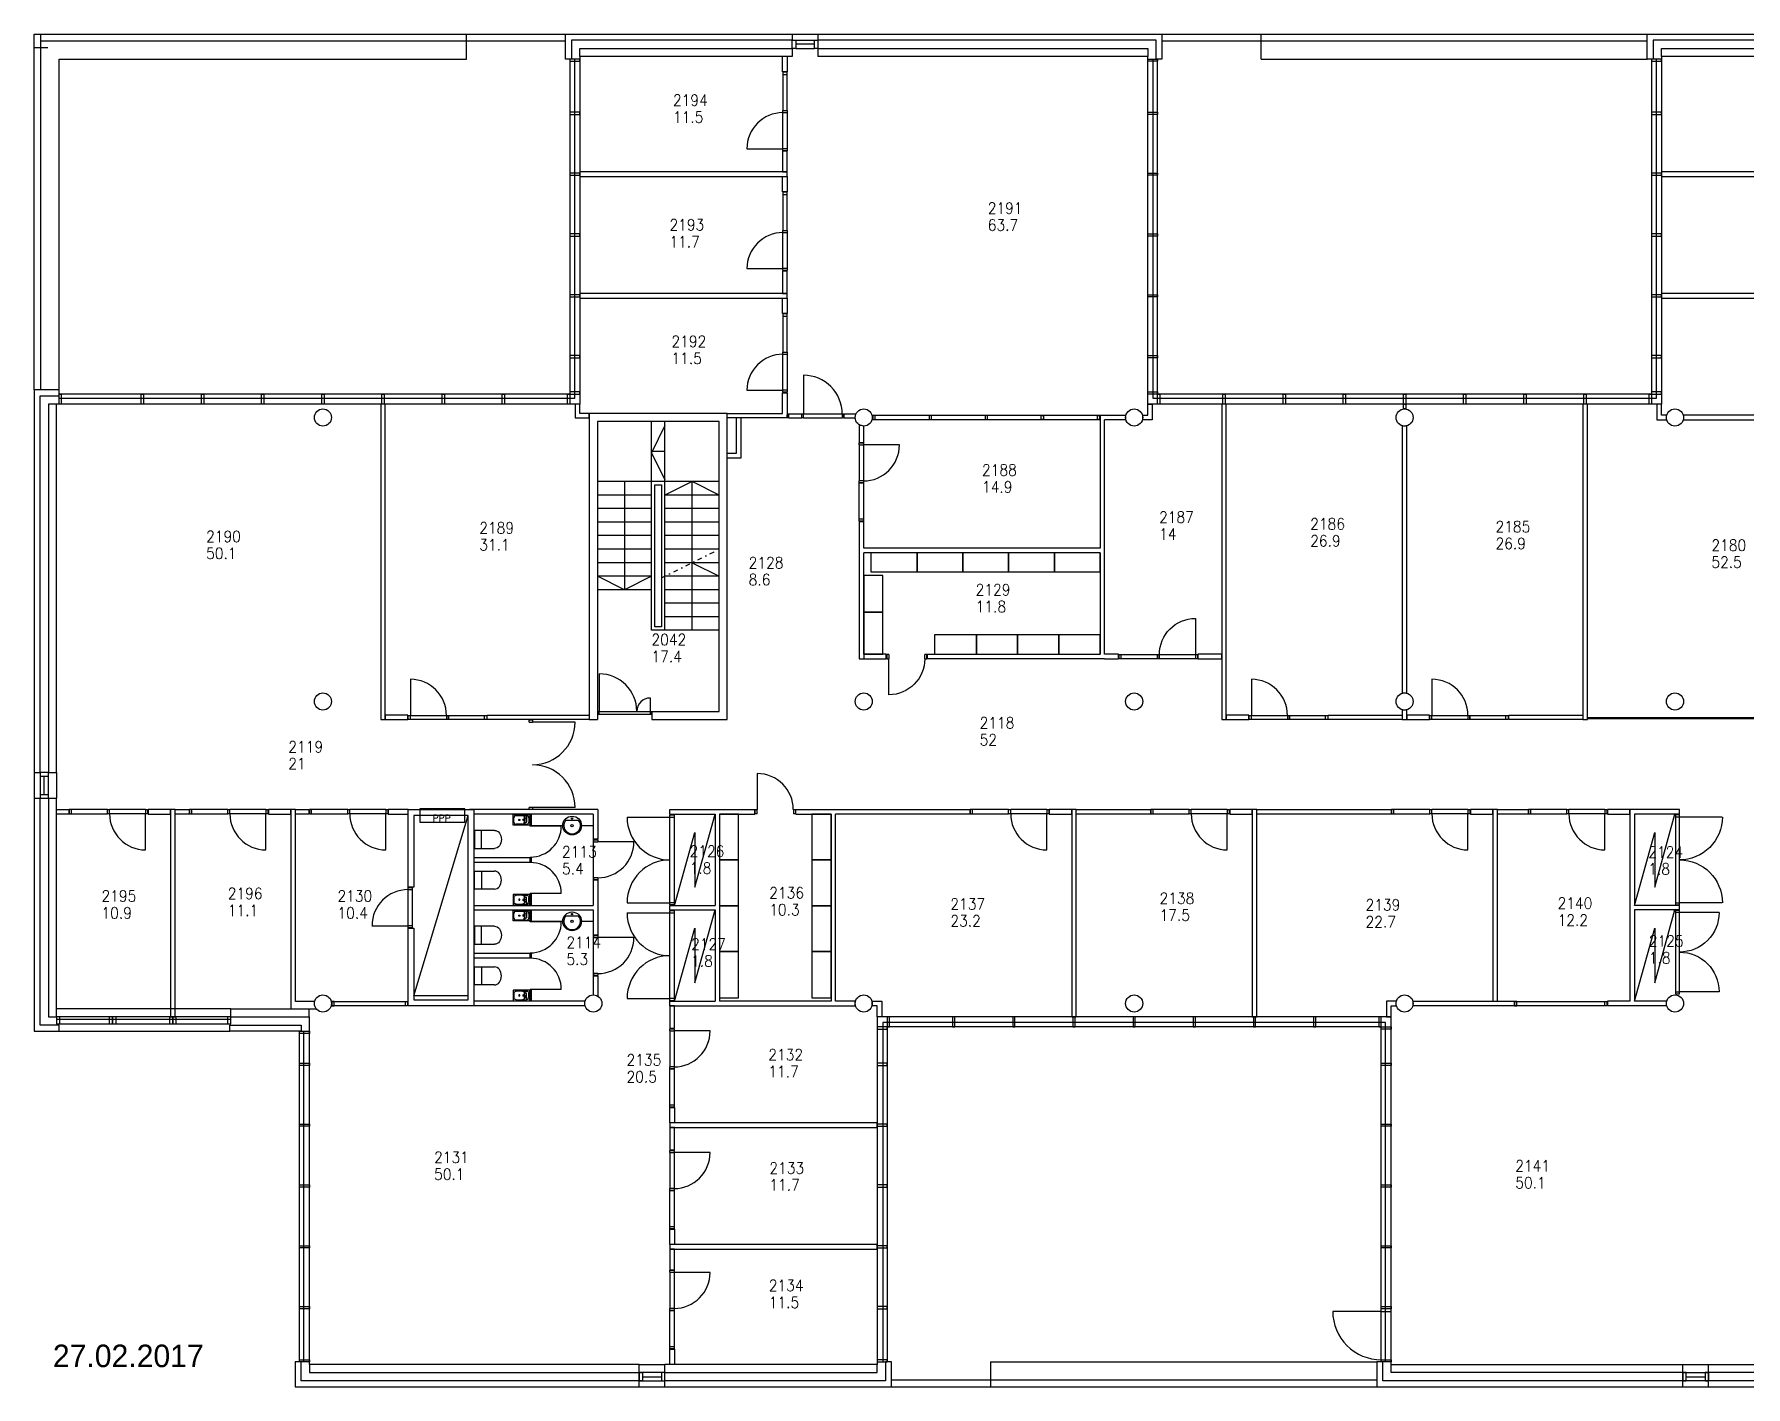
# Model space of a CAD drawing. Extents: x -405 to 179240, y -2585 to 69597.
# Drawn here: x -405 to 37570, y -405 to 29605 of the extents above; entities that cross this region are included whole.
import ezdxf
from ezdxf.enums import TextEntityAlignment as Align

# ---------------------------------------------------------------- set-up
doc = ezdxf.new("R2010")
doc.units = 0
doc.header["$LTSCALE"] = 100
doc.header["$MEASUREMENT"] = 0
doc.linetypes.add('PKL', pattern=[3, 1, -1, 0, -1])
doc.layers.get('0').update_dxf_attribs({"linetype": 'CONTINUOUS'})
for name, color, linetype in [('ART1100T0', 7, 'CONTINUOUS'), ('ART1100T3', 7, 'CONTINUOUS'), ('ART1100TB', 7, 'CONTINUOUS'), ('FM_I', 7, 'CONTINUOUS'), ('M00402', 7, 'CONTINUOUS'), ('M06001', 7, 'CONTINUOUS'), ('M06037', 8, 'CONTINUOUS'), ('M06041', 8, 'CONTINUOUS'), ('M06051', 3, 'CONTINUOUS'), ('m06080', 7, 'CONTINUOUS'), ('M06081', 8, 'CONTINUOUS')]:
    doc.layers.add(name, color=color, linetype=linetype)
doc.styles.add('FISO', font='fiso.shx', dxfattribs={"height": 200})
doc.styles.add('ROMANS', font='romans.shx')
doc.styles.get("Standard").update_dxf_attribs({"font": 'simplex.shx'})

# ---------------------------------------------------------------- blocks, each defined once
blk = doc.blocks.new('SALAMA')
at = {"layer": 'M00402'}
blk.add_lwpolyline([(0, 0), (0.5, 0.8), (0.5, 0.2), (1, 1)], dxfattribs=at)
blk = doc.blocks.new('VAR1X1')
blk.add_lwpolyline([(-0.168, -0.256), (0.832, -0.256), (0.832, 0.744), (-0.168, 0.744)], close=True)
blk = doc.blocks.new('KKUPPI_P')
at = {"linetype": 'Continuous'}
for p, q in [((-380, -245), (-380, -10)), ((-380, -10), (-10, -10)), ((-10, -245), (-380, -245)), ((-360, -175), (-360, -80)), ((-310, -30), (-175, -30)), ((-175, -225), (-310, -225)), ((-175, -30), (-80, -30)), ((-175, -225), (-80, -225)), ((-125, -80), (-125, -175)), ((-30, -80), (-30, -175)), ((-10, -10), (-10, -245))]:
    blk.add_line(p, q, dxfattribs=at)
for p, q in [((-168, -110), (-125, -153)), ((-80, -65), (-163, -148)), ((-151, -93), (-108, -136)), ((-80, -65), (-80, -167))]:
    blk.add_line(p, q)
for centre, radius in [((-242, -128), 14.1), ((-80, -65), 10)]:
    blk.add_circle(centre, radius, dxfattribs=at)
for centre, start, end in [((-310, -80), 90, 180), ((-310, -175), 180, 270), ((-175, -80), 0, 90), ((-175, -175), 270, 0), ((-80, -80), 0, 90), ((-80, -175), 270, 0)]:
    blk.add_arc(centre, 50, start, end, dxfattribs=at)
at = {"extrusion": (0, 0, -1)}
for centre, major_axis, start_param, end_param in [((-119, -189), (-13.3, 12.5), -1.446157, 1.474955), ((-125, -203), (-5.71, 5.37), 0.050634, 6.193979), ((-100, -163), (-15.7, 14.8), 2.496992, 4.616547)]:
    blk.add_ellipse(centre, major_axis=major_axis, ratio=0.8, start_param=start_param, end_param=end_param, dxfattribs=at)
blk = doc.blocks.new('LVIIST')
for p, q in [((-0.5, 0.02), (-0.5, 0.761)), ((0.5, 0.761), (0.5, 0.02)), ((-0.5, 0.283), (0.5, 0.283)), ((0.5, 0.02), (-0.5, 0.02))]:
    blk.add_line(p, q)
blk.add_ellipse((0, 0.761), major_axis=(-0.5, 0), ratio=0.517739, start_param=3.141593, end_param=6.283185)
at = {"width": 0.76195, "flags": 1}
blk.add_attdef('LVIKAL', text='', height=0.212, dxfattribs=at).set_placement((-0.389, 0.05), (0.379, 0.05), align=Align.FIT)
blk = doc.blocks.new('pöyreäallas')
blk.add_lwpolyline([(63, 322, 2.070197), (352, 322)], format="xyb", close=True)
for centre, radius in [((207, 207), 208), ((207, 367), 15), ((207, 207), 25)]:
    blk.add_circle(centre, radius)
blk = doc.blocks.new('aioa_huone')
at = {"layer": 'ART1100T0', "width": 0.9}
blk.add_attdef('HNENUM', (56, 73), '', height=250, dxfattribs=at)
at = {"layer": 'ART1100T3', "width": 0.9}
blk.add_attdef('HNEALA', (56, -302), '', height=250, dxfattribs=at)

msp = doc.modelspace()

# ---------------------------------------------------------------- linework, layer by layer
at = {"layer": 'M00402'}
for p, q in [((24615, 29605), (35385, 29605)), ((24615, 29455), (35385, 29455)), ((26815, 29055), (26815, 29605)), ((26815, 29055), (35385, 29055)), ((8020, 8270), (9220, 12270)), ((9220, 8270), (8020, 8270)), ((20815, 145), (29385, 145)), ((20815, 145), (20815, -405)), ((29385, -255), (18615, -255)), ((18615, -405), (29385, -405))]:
    msp.add_line(p, q, dxfattribs=at)
for points in [[(-405, 21715), (-405, 29605), (11385, 29605)], [(-255, 21715), (-255, 29455), (11385, 29455)], [(145, 21715), (145, 29055), (9185, 29055), (9185, 29593)]]:
    msp.add_lwpolyline(points, dxfattribs=at)
at = {"layer": 'M06001'}
for p, q in [((-405, 29605), (-105, 29605)), ((-105, 29305), (-405, 29305)), ((-255, 29305), (-255, 29605)), ((16415, 29605), (16985, 29605)), ((16415, 29605), (16415, 29475)), ((16415, 29290), (16415, 29110)), ((16490, 29475), (16910, 29475)), ((16910, 29383), (16490, 29383)), ((16490, 29290), (16910, 29290)), ((16985, 29605), (16985, 29475)), ((16985, 29290), (16985, 29110)), ((16200, 28770), (16200, 29110)), ((16300, 29110), (16300, 28770)), ((16300, 28770), (16200, 28770)), ((14970, 21190), (11910, 21190)), ((11910, 21190), (11910, 14400)), ((14790, 21010), (12090, 21010)), ((12090, 21010), (12090, 14400)), ((14790, 14580), (14790, 21010)), ((14970, 14400), (14970, 21190)), ((15170, 21090), (15170, 20300)), ((15270, 21090), (15270, 20200)), ((17560, 21090), (17560, 21180)), ((17560, 21180), (17829, 21180)), ((17560, 21090), (17810, 21090)), ((23245, 21150), (23810, 21150)), ((23245, 21150), (23245, 18200)), ((23810, 21050), (23345, 21050)), ((23345, 15850), (23345, 21050)), ((23810, 21150), (23810, 21050)), ((15170, 20300), (14970, 20300)), ((15270, 20200), (14970, 20200)), ((17900, 18790), (17900, 15750)), ((17900, 18790), (18000, 18790)), ((18000, 18200), (18000, 18790)), ((23245, 18200), (18000, 18200)), ((18000, 15850), (18000, 18100)), ((23245, 18100), (18000, 18100)), ((18000, 15850), (18000, 18100)), ((23245, 18100), (23245, 15850)), ((17900, 15750), (18000, 15750)), ((19410, 15850), (23245, 15850)), ((19410, 15850), (19410, 15750)), ((23345, 15750), (19410, 15750)), ((13300, 14580), (14790, 14580)), ((13300, 14580), (13300, 14400)), ((11910, 14400), (12090, 14400)), ((13300, 14400), (14970, 14400)), ((-405, 13225), (-405, 12655)), ((-405, 13225), (-275, 13225)), ((-183, 12730), (-183, 13140)), ((-90, 13225), (90, 13225)), ((90, 13225), (90, 12655)), ((-405, 12655), (-275, 12655)), ((-90, 12655), (90, 12655)), ((12100, 12400), (9250, 12400)), ((12000, 12300), (9350, 12300)), ((12000, 12300), (12000, 11743)), ((12100, 12400), (12100, 11743)), ((13700, 12300), (13700, 12400)), ((13700, 12400), (15583, 12400)), ((13700, 12300), (14700, 12300)), ((14700, 12300), (14700, 10275)), ((14800, 12300), (14800, 8150)), ((14800, 12300), (15583, 12300)), ((15583, 12300), (15583, 12400)), ((16493, 12300), (16493, 12400)), ((16493, 12400), (20355, 12400)), ((16493, 12300), (17275, 12300)), ((17275, 12300), (17275, 8150)), ((17375, 8150), (17375, 12300)), ((20355, 12300), (17375, 12300)), ((20355, 12400), (20355, 12300)), ((36100, 12400), (35000, 12400)), ((35000, 12400), (35000, 8150)), ((35100, 12300), (35100, 10275)), ((36100, 12300), (35100, 12300)), ((36100, 12300), (36100, 12400)), ((12100, 11743), (12000, 11743)), ((9350, 11338), (10600, 11338)), ((9350, 11238), (10600, 11238)), ((10600, 11238), (10600, 11338)), ((12100, 10833), (12000, 10833)), ((12000, 10833), (12000, 10275)), ((12100, 10833), (12100, 9618)), ((9350, 10275), (12000, 10275)), ((13700, 10275), (14700, 10275)), ((13700, 10175), (13700, 10275)), ((36100, 10275), (35100, 10275)), ((36100, 10175), (36100, 10275)), ((9350, 10175), (12000, 10175)), ((12000, 10175), (12000, 9618)), ((13700, 10175), (14700, 10175)), ((14700, 10175), (14700, 8150)), ((36100, 10175), (35100, 10175)), ((35100, 10175), (35100, 8150)), ((12100, 9618), (12000, 9618)), ((9350, 9213), (10600, 9213)), ((10600, 9213), (10600, 9113)), ((9350, 9113), (10600, 9113)), ((12100, 8708), (12000, 8708)), ((12000, 8708), (12000, 8290)), ((12100, 8708), (12100, 8262)), ((3955, 7980), (90, 7980)), ((3955, 7980), (5698, 7980)), ((3955, 7800), (3955, 7980)), ((5698, 7800), (5698, 7980)), ((5698, 7980), (5853, 7980)), ((11817, 8050), (9250, 8050)), ((11817, 8150), (9350, 8150)), ((13700, 8150), (14700, 8150)), ((13700, 8050), (13700, 8150)), ((13700, 8050), (14800, 8050)), ((17275, 8150), (14800, 8150)), ((14800, 8050), (17810, 8050)), ((17810, 8150), (17375, 8150)), ((17810, 8050), (17810, 8150)), ((34500, 8150), (34500, 8050)), ((35000, 8150), (34500, 8150)), ((35817, 8050), (34500, 8050)), ((35817, 8150), (35100, 8150)), ((90, 7750), (3955, 7750)), ((3955, 7800), (5698, 7800)), ((145, 7485), (3935, 7485)), ((29480, 1268), (29700, 1268)), ((13015, 90), (13585, 90)), ((13015, -90), (13015, 90)), ((13585, -90), (13585, 90)), ((29480, 195), (29700, 195)), ((36175, 90), (36745, 90)), ((36175, -90), (36175, 90)), ((36745, -90), (36745, 90)), ((13015, -405), (13015, -275)), ((13090, -183), (13510, -183)), ((13585, -405), (13585, -275)), ((36175, -405), (36175, -275)), ((36250, -183), (36670, -183)), ((36745, -404), (36745, -274)), ((13015, -405), (13585, -405)), ((36175, -405), (36745, -404))]:
    msp.add_line(p, q, dxfattribs=at)
at = {"layer": 'M06001', "linetype": 'Continuous'}
msp.add_line((90, 7800), (90, 7980), dxfattribs=at)
at = {"layer": 'M06001'}
for points in [[(16415, 29475), (11515, 29475), (11515, 29055), (11385, 29055), (11385, 29605), (16415, 29605)], [(16415, 29110), (11700, 29110), (11700, 29290), (16415, 29290)], [(16985, 29605), (24615, 29605), (24615, 29055), (24485, 29055), (24485, 29475), (16985, 29475)], [(16985, 29290), (24300, 29290), (24300, 29110), (16985, 29110)], [(40415, 29475), (35515, 29475), (35515, 29055), (35385, 29055), (35385, 29605), (40415, 29605)], [(40415, 29110), (35700, 29110), (35700, 29290), (40415, 29290)], [(11700, 29110), (11700, 21400), (90, 21400)], [(11580, 29055), (11580, 21520), (145, 21520)], [(11480, 29055), (11480, 21620), (145, 21620)], [(35700, 29110), (35700, 21400), (24300, 21400), (24300, 29110)], [(35580, 29055), (35580, 21520), (24420, 21520), (24420, 29055)], [(35480, 29055), (35480, 21620), (24520, 21620), (24520, 29055)], [(16300, 26450), (16300, 26110), (16200, 26110), (16200, 26450)], [(16300, 23750), (16300, 23410), (16200, 23410), (16200, 23750)], [(-275, 13225), (-275, 21585), (145, 21585), (145, 21715), (-405, 21715), (-405, 13225)], [(-275, 13225), (-275, 21585), (145, 21585), (145, 21715), (-405, 21715), (-405, 13225)], [(90, 13225), (90, 21400), (-90, 21400), (-90, 13225)], [(23345, 15750), (23655, 15750), (23655, 15850), (23345, 15850)], [(-405, 12655), (-405, 7485), (145, 7485), (145, 7615), (-275, 7615), (-275, 12655)], [(-90, 12655), (-90, 7800), (90, 7800)], [(90, 7980), (90, 12655)], [(90, 12400), (360, 12400), (360, 12300), (90, 12300)], [(2720, 12400), (3030, 12400), (3030, 12300), (2720, 12300)], [(5815, 8142), (5390, 8142), (5390, 12400), (5290, 12400), (5290, 7980)], [(5390, 12400), (5690, 12400), (5690, 12300), (5390, 12300)], [(5515, 7615), (5515, 7485), (3935, 7485), (3935, 7615), (5515, 7615)], [(5700, 90), (5700, 7800)], [(29700, 90), (29700, 7800), (18300, 7800), (18300, 90)], [(29580, 145), (29580, 7680), (18420, 7680), (18420, 145)], [(5480, 145), (5480, 7485)], [(5580, 145), (5580, 7485)], [(29480, 145), (29480, 7580), (18520, 7580), (18520, 145)], [(13700, 5450), (13700, 5790), (13800, 5790), (13800, 5450)], [(13700, 2750), (13700, 3090), (13800, 3090), (13800, 2750)], [(13700, 90), (13700, 430), (13800, 430), (13800, 90)], [(13015, -275), (5515, -275), (5515, 145), (5385, 145), (5385, -405), (13015, -405)], [(13015, 90), (5700, 90), (5700, -90), (13015, -90)], [(13585, -405), (18615, -405), (18615, 145), (18485, 145), (18485, -275), (13585, -275)], [(13585, -90), (18300, -90), (18300, 90), (13585, 90)], [(36175, -275), (29515, -275), (29515, 145), (29385, 145), (29385, -405), (36175, -405)], [(36175, -90), (29700, -90), (29700, 90), (36175, 90)], [(36745, -404), (42615, -405), (42615, 145), (42485, 145), (42485, -275), (36745, -274)], [(36745, 90), (42300, 90), (42300, -90), (36745, -90)]]:
    msp.add_lwpolyline(points, dxfattribs=at)
for points in [[(16415, 29475), (16490, 29475), (16490, 29290), (16415, 29290)], [(16910, 29475), (16985, 29475), (16985, 29290), (16910, 29290)], [(11700, 29055), (11480, 29055), (11480, 29005), (11700, 29005)], [(24300, 29055), (24520, 29055), (24520, 29005), (24300, 29005)], [(35700, 29055), (35480, 29055), (35480, 29005), (35700, 29005)], [(11700, 27875), (11480, 27875), (11480, 27825), (11700, 27825)], [(24300, 27875), (24520, 27875), (24520, 27825), (24300, 27825)], [(35700, 27875), (35480, 27875), (35480, 27825), (35700, 27825)], [(16200, 26550), (16300, 26550), (16300, 27010), (16200, 27010)], [(11700, 26525), (11480, 26525), (11480, 26475), (11700, 26475)], [(11700, 26450), (16300, 26450), (16300, 26550), (11700, 26550)], [(24300, 26525), (24520, 26525), (24520, 26475), (24300, 26475)], [(35700, 26525), (35480, 26525), (35480, 26475), (35700, 26475)], [(35700, 26450), (40300, 26450), (40300, 26550), (35700, 26550)], [(11700, 25175), (11480, 25175), (11480, 25125), (11700, 25125)], [(24300, 25175), (24520, 25175), (24520, 25125), (24300, 25125)], [(35700, 25175), (35480, 25175), (35480, 25125), (35700, 25125)], [(16200, 23850), (16300, 23850), (16300, 24350), (16200, 24350)], [(11700, 23825), (11480, 23825), (11480, 23775), (11700, 23775)], [(11700, 23750), (16300, 23750), (16300, 23850), (11700, 23850)], [(24300, 23825), (24520, 23825), (24520, 23775), (24300, 23775)], [(35700, 23825), (35480, 23825), (35480, 23775), (35700, 23775)], [(35700, 23750), (40300, 23750), (40300, 23850), (35700, 23850)], [(11700, 22475), (11480, 22475), (11480, 22425), (11700, 22425)], [(24300, 22475), (24520, 22475), (24520, 22425), (24300, 22425)], [(35700, 22475), (35480, 22475), (35480, 22425), (35700, 22425)], [(11700, 21670), (11480, 21670), (11480, 21620), (11700, 21620)], [(14970, 21190), (16200, 21190), (16200, 21650), (16300, 21650), (16300, 21090), (14970, 21090)], [(24300, 21670), (24520, 21670), (24520, 21620), (24300, 21620)], [(35700, 21670), (35480, 21670), (35480, 21620), (35700, 21620)], [(145, 21400), (145, 21620), (195, 21620), (195, 21400)], [(1970, 21400), (1970, 21620), (2020, 21620), (2020, 21400)], [(3305, 21400), (3305, 21620), (3355, 21620), (3355, 21400)], [(4640, 21400), (4640, 21620), (4690, 21620), (4690, 21400)], [(5975, 21400), (5975, 21620), (6025, 21620), (6025, 21400)], [(7285, 14400), (7385, 14400), (7385, 21400), (7285, 21400)], [(7310, 21400), (7310, 21620), (7360, 21620), (7360, 21400)], [(8645, 21400), (8645, 21620), (8695, 21620), (8695, 21400)], [(9980, 21400), (9980, 21620), (10030, 21620), (10030, 21400)], [(11430, 21400), (11430, 21620), (11480, 21620), (11480, 21400)], [(11600, 21400), (11600, 21090), (11910, 21090), (11910, 21190), (11700, 21190), (11700, 21400)], [(24400, 21400), (24400, 21050), (24190, 21050), (24190, 21150), (24300, 21150), (24300, 21400)], [(24520, 21400), (24520, 21620), (24570, 21620), (24570, 21400)], [(25945, 14400), (26045, 14400), (26045, 21400), (25945, 21400)], [(25970, 21400), (25970, 21620), (26020, 21620), (26020, 21400)], [(27305, 21400), (27305, 21620), (27355, 21620), (27355, 21400)], [(28640, 21400), (28640, 21620), (28690, 21620), (28690, 21400)], [(29975, 21400), (29975, 21620), (30025, 21620), (30025, 21400)], [(29975, 21290), (29975, 21400), (30025, 21400), (30025, 21290)], [(31310, 21400), (31310, 21620), (31360, 21620), (31360, 21400)], [(32645, 21400), (32645, 21620), (32695, 21620), (32695, 21400)], [(33955, 14400), (34055, 14400), (34055, 21400), (33955, 21400)], [(33980, 21400), (33980, 21620), (34030, 21620), (34030, 21400)], [(35430, 21400), (35430, 21620), (35480, 21620), (35480, 21400)], [(35600, 21400), (35600, 21050), (35810, 21050), (35810, 21150), (35700, 21150), (35700, 21400)], [(17900, 20550), (18000, 20550), (18000, 20910), (17900, 20938)], [(29950, 14990), (30050, 14990), (30050, 20910), (29950, 20910)], [(36190, 21050), (40300, 21050), (40300, 21150), (36190, 21150)], [(18000, 15850), (18000, 15750), (18500, 15750), (18500, 15850)], [(25415, 15850), (25415, 15750), (25945, 15750), (25945, 15850)], [(7385, 14500), (7385, 14400), (7885, 14400), (7885, 14500)], [(11910, 14400), (9645, 14400), (9645, 14500), (11910, 14500)], [(26045, 14500), (26045, 14400), (26545, 14400), (26545, 14500)], [(29950, 14400), (28305, 14400), (28305, 14500), (29950, 14500)], [(29950, 14400), (30050, 14400), (30050, 14610), (29950, 14610)], [(30050, 14500), (30050, 14400), (30550, 14400), (30550, 14500)], [(33955, 14400), (32310, 14400), (32310, 14500), (33955, 14500)], [(-275, 13225), (-275, 13140), (-90, 13140), (-90, 13225)], [(-275, 13225), (-275, 12655), (-90, 12655), (-90, 13225)], [(-275, 12730), (-275, 12655), (-90, 12655), (-90, 12730)], [(2120, 12400), (2120, 12300), (2620, 12300), (2620, 12400)], [(2620, 7800), (2720, 7800), (2720, 12400), (2620, 12400)], [(4790, 12400), (4790, 12300), (5290, 12300), (5290, 12400)], [(7450, 12400), (7450, 12300), (7890, 12300), (7890, 12400)], [(8020, 9770), (8020, 8180), (9220, 8180), (9220, 12270), (8020, 12270), (8020, 10680), (7890, 10680), (7890, 12400), (9350, 12400), (9350, 8050), (7890, 8050), (7890, 9770)], [(10600, 12037), (10600, 12300), (10624, 12300), (10624, 12037)], [(22115, 12400), (22115, 12300), (22615, 12300), (22615, 12400)], [(22615, 7800), (22715, 7800), (22715, 12400), (22615, 12400)], [(24360, 12400), (24360, 12300), (22715, 12300), (22715, 12400)], [(26120, 12400), (26120, 12300), (26620, 12300), (26620, 12400)], [(26620, 7800), (26720, 7800), (26720, 12400), (26620, 12400)], [(29700, 12400), (29700, 12300), (26720, 12300), (26720, 12400)], [(31460, 12400), (31460, 12300), (31960, 12300), (31960, 12400)], [(31960, 8150), (32060, 8150), (32060, 12400), (31960, 12400)], [(32740, 12400), (32740, 12300), (32060, 12300), (32060, 12400)], [(34500, 12400), (34500, 12300), (35000, 12300), (35000, 12400)], [(10600, 11227), (10600, 11347), (10624, 11347), (10624, 11227)], [(10600, 10275), (10600, 10537), (10624, 10537), (10624, 10275)], [(10600, 9912), (10600, 10175), (10624, 10175), (10624, 9912)], [(10600, 9103), (10600, 9223), (10624, 9223), (10624, 9103)], [(10600, 8150), (10600, 8413), (10624, 8413), (10624, 8150)], [(13700, 7550), (13800, 7550), (13800, 8050), (13700, 8050)], [(18300, 7800), (18300, 8050), (18190, 8050), (18190, 8150), (18300, 8150), (18400, 8150), (18400, 7800)], [(29700, 7800), (29700, 8050), (29810, 8050), (29810, 8150), (29700, 8150), (29600, 8150), (29600, 7800)], [(32431, 8050), (30190, 8050), (30190, 8150), (32431, 8150)], [(90, 7650), (3955, 7650), (3955, 7800), (90, 7800)], [(165, 7800), (90, 7800), (90, 7650), (165, 7650)], [(1335, 7800), (1260, 7800), (1260, 7650), (1335, 7650)], [(1410, 7800), (1335, 7800), (1335, 7650), (1410, 7650)], [(2670, 7800), (2595, 7800), (2595, 7650), (2670, 7650)], [(2745, 7800), (2670, 7800), (2670, 7650), (2745, 7650)], [(3955, 7800), (3880, 7800), (3880, 7650), (3955, 7650)], [(18520, 7800), (18520, 7580), (18570, 7580), (18570, 7800)], [(19970, 7800), (19970, 7580), (20020, 7580), (20020, 7800)], [(21305, 7800), (21305, 7580), (21355, 7580), (21355, 7800)], [(22640, 7800), (22640, 7580), (22690, 7580), (22690, 7800)], [(23975, 7800), (23975, 7580), (24025, 7580), (24025, 7800)], [(25310, 7800), (25310, 7580), (25360, 7580), (25360, 7800)], [(26645, 7800), (26645, 7580), (26695, 7580), (26695, 7800)], [(27980, 7800), (27980, 7580), (28030, 7580), (28030, 7800)], [(29430, 7800), (29430, 7580), (29480, 7580), (29480, 7800)], [(5700, 7435), (5480, 7435), (5480, 7485), (5700, 7485)], [(18300, 7530), (18520, 7530), (18520, 7580), (18300, 7580)], [(29700, 7530), (29480, 7530), (29480, 7580), (29700, 7580)], [(5700, 6725), (5480, 6725), (5480, 6775), (5700, 6775)], [(18300, 6725), (18520, 6725), (18520, 6775), (18300, 6775)], [(29700, 6725), (29480, 6725), (29480, 6775), (29700, 6775)], [(5700, 5375), (5480, 5375), (5480, 5425), (5700, 5425)], [(13700, 5350), (18300, 5350), (18300, 5450), (13700, 5450)], [(13700, 4850), (13800, 4850), (13800, 5350), (13700, 5350)], [(18300, 5375), (18520, 5375), (18520, 5425), (18300, 5425)], [(29700, 5375), (29480, 5375), (29480, 5425), (29700, 5425)], [(5700, 4025), (5480, 4025), (5480, 4075), (5700, 4075)], [(18300, 4025), (18520, 4025), (18520, 4075), (18300, 4075)], [(29700, 4025), (29480, 4025), (29480, 4075), (29700, 4075)], [(5700, 2675), (5480, 2675), (5480, 2725), (5700, 2725)], [(13700, 2650), (18300, 2650), (18300, 2750), (13700, 2750)], [(18300, 2675), (18520, 2675), (18520, 2725), (18300, 2725)], [(29700, 2675), (29480, 2675), (29480, 2725), (29700, 2725)], [(13700, 2190), (13800, 2190), (13800, 2650), (13700, 2650)], [(5700, 1325), (5480, 1325), (5480, 1375), (5700, 1375)], [(18300, 1325), (18520, 1325), (18520, 1375), (18300, 1375)], [(29700, 1325), (29480, 1325), (29480, 1375), (29700, 1375)], [(5700, 145), (5480, 145), (5480, 195), (5700, 195)], [(18300, 145), (18520, 145), (18520, 195), (18300, 195)], [(29700, 145), (29480, 145), (29480, 195), (29700, 195)], [(13015, -275), (13585, -275), (13585, -90), (13015, -90)], [(13090, -275), (13015, -275), (13015, -90), (13090, -90)], [(13510, -275), (13585, -275), (13585, -90), (13510, -90)], [(36175, -90), (36745, -90), (36745, -275), (36175, -275)], [(36250, -90), (36175, -90), (36175, -275), (36250, -275)], [(36745, -90), (36670, -90), (36670, -275), (36745, -275)]]:
    msp.add_lwpolyline(points, close=True, dxfattribs=at)
for centre in [(6000, 21100), (18000, 21100), (24000, 21100), (30000, 21100), (36000, 21100), (6000, 14800), (18000, 14800), (24000, 14800), (30000, 14800), (36000, 14800), (6000, 8100), (12000, 8100), (18000, 8100), (24000, 8100), (30000, 8100), (36000, 8100)]:
    msp.add_circle(centre, 190, dxfattribs=at)
at = {"layer": 'M06037'}
for p, q in [((13290, 19680), (13290, 21010)), ((13590, 19680), (13590, 21010)), ((13590, 20345), (13290, 20345)), ((14790, 19680), (12090, 19680)), ((13290, 19380), (12090, 19380)), ((12690, 19680), (12690, 17280)), ((13290, 16380), (13290, 19680)), ((13590, 16380), (13590, 19680)), ((14790, 19380), (13590, 19380)), ((14190, 16380), (14190, 19680)), ((13290, 19080), (12090, 19080)), ((14790, 19080), (13590, 19080)), ((13290, 18780), (12090, 18780)), ((14790, 18780), (13590, 18780)), ((13290, 18480), (12090, 18480)), ((14790, 18480), (13590, 18480)), ((13290, 18180), (12090, 18180)), ((13290, 17880), (12090, 17880)), ((14790, 18180), (13590, 18180)), ((14790, 17880), (13590, 17880)), ((14190, 17880), (14790, 17580)), ((13290, 17580), (12090, 17580)), ((14790, 17580), (13590, 17580)), ((13290, 17280), (12090, 17280)), ((14790, 17280), (13590, 17280)), ((14790, 16980), (13590, 16980)), ((14790, 16380), (13290, 16380)), ((14790, 16680), (13590, 16680)), ((34055, 14446), (41900, 14446)), ((34055, 14440), (41900, 14440)), ((34055, 14430), (41900, 14430)), ((34055, 14425), (41900, 14425)), ((34055, 14400), (34055, 14421)), ((34055, 14411), (34055, 14415)), ((12000, 11743), (12000, 10833)), ((12000, 9618), (12000, 8708))]:
    msp.add_line(p, q, dxfattribs=at)
at = {"layer": 'M06037', "linetype": 'PKL'}
msp.add_line((13515, 17542), (14790, 18180), dxfattribs=at)
at = {"layer": 'M06037'}
for points in [[(13590, 20920), (13290, 20320), (13590, 19720)], [(14790, 19380), (14190, 19680), (13590, 19380)], [(13290, 17580), (12690, 17280), (12090, 17580)]]:
    msp.add_lwpolyline(points, dxfattribs=at)
msp.add_lwpolyline([(13515, 19605), (13515, 16455), (13365, 16455), (13365, 19605)], close=True, dxfattribs=at)
at = {"layer": 'M06041'}
for points in [[(18200, 21054), (23235, 21054), (23235, 21146), (18200, 21146)], [(18200, 21054), (18250, 21054), (18250, 21146), (18200, 21146)], [(19450, 21054), (19500, 21054), (19500, 21146), (19450, 21146)], [(20693, 21054), (20743, 21054), (20743, 21146), (20693, 21146)], [(21985, 21054), (21935, 21054), (21935, 21146), (21985, 21146)], [(23235, 21054), (23185, 21054), (23185, 21146), (23235, 21146)], [(7880, 8050), (6200, 8050), (6200, 8142), (7880, 8142)], [(6200, 8050), (6250, 8050), (6250, 8142), (6200, 8142)], [(7880, 8050), (7830, 8050), (7830, 8142), (7880, 8142)], [(34490, 8050), (32441, 8050), (32441, 8142), (34490, 8142)], [(32441, 8050), (32491, 8050), (32491, 8142), (32441, 8142)], [(34490, 8050), (34440, 8050), (34440, 8142), (34490, 8142)]]:
    msp.add_lwpolyline(points, close=True, dxfattribs=at)
at = {"layer": 'M06051'}
for p, q in [((16300, 28760), (16208, 28760)), ((16208, 28760), (16208, 27910)), ((16208, 28710), (16300, 28710)), ((16300, 27910), (16300, 28760)), ((16208, 27910), (16300, 27910)), ((16208, 27866), (16208, 27910)), ((16208, 27910), (16300, 27910)), ((16208, 27866), (16300, 27866)), ((16208, 27065), (16208, 27866)), ((16300, 27910), (16300, 27866)), ((16300, 27866), (16300, 27065)), ((15407, 27065), (16208, 27065)), ((16208, 27020), (16208, 27065)), ((16300, 27065), (16208, 27065)), ((16300, 27020), (16208, 27020)), ((16300, 27065), (16300, 27020)), ((16300, 26100), (16208, 26100)), ((16208, 26100), (16208, 25250)), ((16208, 26050), (16300, 26050)), ((16300, 25250), (16300, 26100)), ((16208, 25250), (16300, 25250)), ((16208, 25206), (16208, 25250)), ((16208, 25250), (16300, 25250)), ((16208, 25206), (16300, 25206)), ((16208, 24404), (16208, 25206)), ((16300, 25250), (16300, 25206)), ((16300, 25206), (16300, 24404)), ((15407, 24404), (16208, 24404)), ((16208, 24360), (16208, 24404)), ((16300, 24404), (16208, 24404)), ((16300, 24360), (16208, 24360)), ((16300, 24404), (16300, 24360)), ((16300, 23400), (16208, 23400)), ((16208, 23400), (16208, 22550)), ((16208, 23350), (16300, 23350)), ((16300, 22550), (16300, 23400)), ((16208, 22550), (16300, 22550)), ((16208, 22506), (16208, 22550)), ((16208, 22550), (16300, 22550)), ((16208, 22506), (16300, 22506)), ((16208, 21704), (16208, 22506)), ((16300, 22550), (16300, 22506)), ((16300, 22506), (16300, 21704)), ((16666, 22037), (16666, 21180)), ((15407, 21704), (16208, 21704)), ((16208, 21660), (16208, 21704)), ((16300, 21704), (16208, 21704)), ((16300, 21660), (16208, 21660)), ((16300, 21704), (16300, 21660)), ((16300, 21180), (16337, 21180)), ((16300, 21090), (16300, 21160)), ((16337, 21090), (16300, 21090)), ((16337, 21090), (16337, 21180)), ((16337, 21180), (16629, 21180)), ((16337, 21090), (16629, 21090)), ((16629, 21090), (16629, 21180)), ((16629, 21180), (16666, 21180)), ((16666, 21090), (16629, 21090)), ((16666, 21090), (16666, 21180)), ((16666, 21180), (17523, 21180)), ((16666, 21090), (17523, 21090)), ((17523, 21180), (17523, 21090)), ((17523, 21180), (17560, 21180)), ((17560, 21090), (17523, 21090)), ((17560, 21160), (17560, 21090)), ((17900, 20540), (17992, 20540)), ((17900, 20495), (17900, 20540)), ((17992, 20540), (17992, 20495)), ((17900, 20495), (17992, 20495)), ((17900, 20495), (17900, 19694)), ((17992, 20495), (17992, 19694)), ((18793, 20493), (17992, 20493)), ((17992, 19694), (17900, 19694)), ((17900, 19650), (17900, 19694)), ((17992, 19650), (17900, 19650)), ((17900, 19650), (17992, 19650)), ((17900, 18800), (17900, 19650)), ((17992, 19694), (17992, 19650)), ((17992, 19650), (17992, 18800)), ((17900, 18850), (17992, 18850)), ((17992, 18800), (17900, 18800)), ((25361, 16643), (25361, 15842)), ((18510, 15842), (18510, 15750)), ((18555, 15842), (18510, 15842)), ((18510, 15750), (18555, 15750)), ((18555, 15842), (18555, 15750)), ((18555, 14949), (18555, 15750)), ((19400, 15842), (19356, 15842)), ((19356, 15750), (19356, 15842)), ((19356, 15750), (19400, 15750)), ((19400, 15750), (19400, 15842)), ((23665, 15750), (23665, 15842)), ((23665, 15842), (24515, 15842)), ((24515, 15750), (23665, 15750)), ((23715, 15750), (23715, 15842)), ((24515, 15750), (24515, 15842)), ((24515, 15842), (24560, 15842)), ((24515, 15842), (24515, 15750)), ((24560, 15750), (24515, 15750)), ((24560, 15750), (24560, 15842)), ((24560, 15842), (25361, 15842)), ((25361, 15750), (24560, 15750)), ((25361, 15842), (25361, 15750)), ((25361, 15842), (25405, 15842)), ((25405, 15750), (25361, 15750)), ((25405, 15842), (25405, 15750)), ((7940, 15293), (7940, 14492)), ((12131, 15413), (12131, 14580)), ((26600, 15293), (26600, 14492)), ((30605, 15293), (30605, 14492)), ((13262, 14878), (13262, 14580)), ((7895, 14400), (7895, 14492)), ((7895, 14492), (7940, 14492)), ((7940, 14400), (7940, 14492)), ((7940, 14492), (8741, 14492)), ((8741, 14492), (8741, 14400)), ((8741, 14492), (8785, 14492)), ((8785, 14492), (8785, 14400)), ((8785, 14400), (8785, 14492)), ((8785, 14492), (9635, 14492)), ((9585, 14400), (9585, 14492)), ((9635, 14492), (9635, 14400)), ((12101, 14510), (12101, 14580)), ((12101, 14580), (12131, 14580)), ((12131, 14510), (12101, 14510)), ((12131, 14510), (12131, 14580)), ((12131, 14580), (13262, 14580)), ((13262, 14510), (12131, 14510)), ((13262, 14580), (13262, 14510)), ((13262, 14580), (13291, 14580)), ((13291, 14510), (13262, 14510)), ((13291, 14580), (13291, 14510)), ((26555, 14400), (26555, 14492)), ((26555, 14492), (26600, 14492)), ((26600, 14400), (26600, 14492)), ((26600, 14492), (27401, 14492)), ((27401, 14492), (27401, 14400)), ((27401, 14492), (27445, 14492)), ((27445, 14492), (27445, 14400)), ((27445, 14400), (27445, 14492)), ((27445, 14492), (28295, 14492)), ((28245, 14400), (28245, 14492)), ((28295, 14492), (28295, 14400)), ((30560, 14400), (30560, 14492)), ((30560, 14492), (30605, 14492)), ((30605, 14400), (30605, 14492)), ((30605, 14492), (31406, 14492)), ((31406, 14492), (31406, 14400)), ((31406, 14492), (31450, 14492)), ((31450, 14492), (31450, 14400)), ((31450, 14400), (31450, 14492)), ((31450, 14492), (32300, 14492)), ((32250, 14400), (32250, 14492)), ((32300, 14492), (32300, 14400)), ((7940, 14400), (7895, 14400)), ((8741, 14400), (7940, 14400)), ((8785, 14400), (8741, 14400)), ((9635, 14400), (8785, 14400)), ((10580, 14390), (10650, 14390)), ((10580, 14340), (10580, 14390)), ((10580, 14340), (10650, 14340)), ((10650, 14390), (10650, 14340)), ((11595, 14340), (10650, 14340)), ((26600, 14400), (26555, 14400)), ((27401, 14400), (26600, 14400)), ((27445, 14400), (27401, 14400)), ((28295, 14400), (27445, 14400)), ((30605, 14400), (30560, 14400)), ((31406, 14400), (30605, 14400)), ((31450, 14400), (31406, 14400)), ((32300, 14400), (31450, 14400)), ((15637, 13201), (15637, 12400)), ((1220, 12400), (370, 12400)), ((370, 12400), (370, 12308)), ((370, 12308), (1220, 12308)), ((420, 12308), (420, 12400)), ((1220, 12308), (1220, 12400)), ((1220, 12400), (1265, 12400)), ((1220, 12308), (1220, 12400)), ((1265, 12308), (1220, 12308)), ((1265, 12308), (1265, 12400)), ((2066, 12400), (1265, 12400)), ((2066, 12308), (1265, 12308)), ((2066, 12400), (2066, 12308)), ((2066, 12400), (2110, 12400)), ((2110, 12308), (2066, 12308)), ((2066, 11507), (2066, 12308)), ((2110, 12400), (2110, 12308)), ((3890, 12400), (3040, 12400)), ((3040, 12400), (3040, 12308)), ((3040, 12308), (3890, 12308)), ((3090, 12308), (3090, 12400)), ((3890, 12308), (3890, 12400)), ((3890, 12400), (3935, 12400)), ((3890, 12308), (3890, 12400)), ((3935, 12308), (3890, 12308)), ((3935, 12308), (3935, 12400)), ((4736, 12400), (3935, 12400)), ((4736, 12308), (3935, 12308)), ((4736, 12400), (4736, 12308)), ((4736, 12400), (4780, 12400)), ((4780, 12308), (4736, 12308)), ((4736, 11507), (4736, 12308)), ((4780, 12400), (4780, 12308)), ((6550, 12400), (5700, 12400)), ((5700, 12400), (5700, 12308)), ((5700, 12308), (6550, 12308)), ((5750, 12308), (5750, 12400)), ((6550, 12308), (6550, 12400)), ((6550, 12400), (6595, 12400)), ((6550, 12308), (6550, 12400)), ((6595, 12308), (6550, 12308)), ((6595, 12308), (6595, 12400)), ((7396, 12400), (6595, 12400)), ((7396, 12308), (6595, 12308)), ((7396, 12400), (7396, 12308)), ((7396, 12400), (7440, 12400)), ((7440, 12308), (7396, 12308)), ((7396, 11507), (7396, 12308)), ((7440, 12400), (7440, 12308)), ((10580, 12400), (10580, 12450)), ((10650, 12450), (10580, 12450)), ((10650, 12400), (10580, 12400)), ((10650, 12450), (10650, 12400)), ((11595, 12450), (10650, 12450)), ((12750, 12235), (13700, 12235)), ((13700, 12285), (13792, 12285)), ((13700, 12235), (13700, 12285)), ((13700, 12235), (13792, 12235)), ((13700, 10335), (13700, 12235)), ((13792, 12285), (13792, 12235)), ((13792, 12235), (13792, 10335)), ((15593, 12308), (15593, 12400)), ((15593, 12400), (15637, 12400)), ((15637, 12308), (15593, 12308)), ((15637, 12308), (15637, 12400)), ((16438, 12400), (16438, 12308)), ((16438, 12400), (16483, 12400)), ((16483, 12308), (16438, 12308)), ((16483, 12400), (16483, 12308)), ((21215, 12400), (20365, 12400)), ((20365, 12400), (20365, 12308)), ((20365, 12308), (21215, 12308)), ((20415, 12308), (20415, 12400)), ((21215, 12308), (21215, 12400)), ((21215, 12400), (21260, 12400)), ((21215, 12308), (21215, 12400)), ((21260, 12308), (21215, 12308)), ((21260, 12308), (21260, 12400)), ((22061, 12400), (21260, 12400)), ((22061, 12308), (21260, 12308)), ((22061, 12400), (22061, 12308)), ((22061, 12400), (22105, 12400)), ((22105, 12308), (22061, 12308)), ((22061, 11507), (22061, 12308)), ((22105, 12400), (22105, 12308)), ((25220, 12400), (24370, 12400)), ((24370, 12400), (24370, 12308)), ((24370, 12308), (25220, 12308)), ((24420, 12308), (24420, 12400)), ((25220, 12308), (25220, 12400)), ((25220, 12400), (25265, 12400)), ((25220, 12308), (25220, 12400)), ((25265, 12308), (25220, 12308)), ((25265, 12308), (25265, 12400)), ((26066, 12400), (25265, 12400)), ((26066, 12308), (25265, 12308)), ((26066, 12400), (26066, 12308)), ((26066, 12400), (26110, 12400)), ((26110, 12308), (26066, 12308)), ((26066, 11507), (26066, 12308)), ((26110, 12400), (26110, 12308)), ((30560, 12400), (29710, 12400)), ((29710, 12400), (29710, 12308)), ((29710, 12308), (30560, 12308)), ((29760, 12308), (29760, 12400)), ((30560, 12308), (30560, 12400)), ((30560, 12400), (30605, 12400)), ((30560, 12308), (30560, 12400)), ((30605, 12308), (30560, 12308)), ((30605, 12308), (30605, 12400)), ((31406, 12400), (30605, 12400)), ((31406, 12308), (30605, 12308)), ((31406, 12400), (31406, 12308)), ((31406, 12400), (31450, 12400)), ((31450, 12308), (31406, 12308)), ((31406, 11507), (31406, 12308)), ((31450, 12400), (31450, 12308)), ((33600, 12400), (32750, 12400)), ((32750, 12400), (32750, 12308)), ((32750, 12308), (33600, 12308)), ((32800, 12308), (32800, 12400)), ((33600, 12308), (33600, 12400)), ((33600, 12400), (33645, 12400)), ((33600, 12308), (33600, 12400)), ((33645, 12308), (33600, 12308)), ((33645, 12308), (33645, 12400)), ((34446, 12400), (33645, 12400)), ((34446, 12308), (33645, 12308)), ((34446, 12400), (34446, 12308)), ((34446, 12400), (34490, 12400)), ((34490, 12308), (34446, 12308)), ((34446, 11507), (34446, 12308)), ((34490, 12400), (34490, 12308)), ((36100, 12285), (36008, 12285)), ((36008, 12285), (36008, 12235)), ((36100, 12235), (36008, 12235)), ((36008, 12235), (36008, 10335)), ((36100, 12235), (36100, 12285)), ((36100, 10335), (36100, 12235)), ((37050, 12235), (36100, 12235)), ((11290, 12037), (10600, 12037)), ((12008, 11733), (12100, 11733)), ((12008, 11688), (12008, 11733)), ((12008, 11688), (12100, 11688)), ((12100, 11733), (12100, 11688)), ((12901, 11688), (12100, 11688)), ((7890, 10670), (7982, 10670)), ((7890, 10626), (7890, 10670)), ((7982, 10670), (7982, 10626)), ((12008, 10843), (12008, 10887)), ((12100, 10887), (12008, 10887)), ((12100, 10843), (12008, 10843)), ((12100, 10887), (12100, 10843)), ((7890, 10626), (7982, 10626)), ((7890, 9825), (7890, 10626)), ((7982, 10626), (7982, 9825)), ((11290, 10537), (10600, 10537)), ((12750, 10335), (13700, 10335)), ((13700, 10285), (13700, 10335)), ((13792, 10335), (13700, 10335)), ((13792, 10285), (13700, 10285)), ((13792, 10335), (13792, 10285)), ((36008, 10335), (36100, 10335)), ((36008, 10335), (36008, 10285)), ((36008, 10285), (36100, 10285)), ((36100, 10285), (36100, 10335)), ((37050, 10335), (36100, 10335)), ((11290, 9912), (10600, 9912)), ((12750, 10110), (13700, 10110)), ((13700, 10160), (13792, 10160)), ((13700, 10110), (13700, 10160)), ((13700, 10110), (13792, 10110)), ((13700, 8210), (13700, 10110)), ((13792, 10160), (13792, 10110)), ((13792, 10110), (13792, 8210)), ((36100, 10164), (36008, 10164)), ((36008, 10164), (36008, 10118)), ((36100, 10118), (36008, 10118)), ((36008, 10118), (36008, 8360)), ((36100, 10118), (36100, 10164)), ((36100, 8360), (36100, 10118)), ((36979, 10118), (36100, 10118)), ((7089, 9825), (7890, 9825)), ((7890, 9780), (7890, 9825)), ((7982, 9825), (7890, 9825)), ((7982, 9780), (7890, 9780)), ((7982, 9825), (7982, 9780)), ((12008, 9608), (12100, 9608)), ((12008, 9563), (12008, 9608)), ((12008, 9563), (12100, 9563)), ((12100, 9608), (12100, 9563)), ((12901, 9563), (12100, 9563)), ((12008, 8718), (12008, 8762)), ((12100, 8762), (12008, 8762)), ((12100, 8762), (12100, 8718)), ((11290, 8413), (10600, 8413)), ((12100, 8718), (12008, 8718)), ((36008, 8360), (36100, 8360)), ((36008, 8360), (36008, 8314)), ((36100, 8314), (36100, 8360)), ((36979, 8360), (36100, 8360)), ((12750, 8210), (13700, 8210)), ((13700, 8160), (13700, 8210)), ((13792, 8210), (13700, 8210)), ((13792, 8160), (13700, 8160)), ((13792, 8210), (13792, 8160)), ((36008, 8314), (36100, 8314)), ((13700, 7540), (13792, 7540)), ((13700, 7495), (13700, 7540)), ((13700, 7495), (13792, 7495)), ((13700, 7495), (13700, 6694)), ((13792, 7540), (13792, 7495)), ((13792, 7495), (13792, 6694)), ((14593, 7493), (13792, 7493)), ((13792, 6694), (13700, 6694)), ((13700, 6650), (13700, 6694)), ((13792, 6650), (13700, 6650)), ((13700, 6650), (13792, 6650)), ((13700, 5800), (13700, 6650)), ((13792, 6694), (13792, 6650)), ((13792, 6650), (13792, 5800)), ((13700, 5850), (13792, 5850)), ((13792, 5800), (13700, 5800)), ((13700, 4840), (13792, 4840)), ((13700, 4795), (13700, 4840)), ((13700, 4795), (13792, 4795)), ((13700, 4795), (13700, 3994)), ((13792, 4840), (13792, 4795)), ((13792, 4795), (13792, 3994)), ((14593, 4793), (13792, 4793)), ((13792, 3994), (13700, 3994)), ((13700, 3950), (13700, 3994)), ((13792, 3950), (13700, 3950)), ((13700, 3950), (13792, 3950)), ((13700, 3100), (13700, 3950)), ((13792, 3994), (13792, 3950)), ((13792, 3950), (13792, 3100)), ((13700, 3150), (13792, 3150)), ((13792, 3100), (13700, 3100)), ((13700, 2180), (13792, 2180)), ((13700, 2135), (13700, 2180)), ((13700, 2135), (13792, 2135)), ((13700, 2135), (13700, 1334)), ((13792, 2180), (13792, 2135)), ((13792, 2135), (13792, 1334)), ((14593, 2133), (13792, 2133)), ((13792, 1334), (13700, 1334)), ((13700, 1290), (13700, 1334)), ((13792, 1290), (13700, 1290)), ((13700, 1290), (13792, 1290)), ((13700, 440), (13700, 1290)), ((13792, 1334), (13792, 1290)), ((13792, 1290), (13792, 440)), ((13700, 490), (13792, 490)), ((13792, 440), (13700, 440))]:
    msp.add_line(p, q, dxfattribs=at)
msp.add_lwpolyline([(29480, 1268), (28406, 1268, 0.414214), (29480, 195)], format="xyb", dxfattribs=at)
for centre, start, end in [((10600, 12037), 270, 0), ((10600, 10537), 0, 90), ((10600, 9912), 270, 0), ((10600, 8413), 0, 90)]:
    msp.add_arc(centre, 690, start, end, dxfattribs=at)
for centre, major_axis, start_param, end_param in [((16208, 27065), (-566, 566), -0.785398, 0.785398), ((16208, 24404), (-566, 566), -0.785398, 0.785398), ((16208, 21704), (-566, 566), -0.785398, 0.785398), ((16666, 21180), (-606, -606), 2.356194, 3.926991), ((17992, 20493), (566, 566), 3.926991, 5.497787), ((7940, 14492), (-566, 566), 3.926991, 5.497787), ((12131, 14580), (-589, 589), 3.926991, 5.497787), ((26600, 14492), (566, 566), 5.497787, 7.068583), ((30605, 14492), (566, 566), 5.497787, 7.068583), ((13262, 14580), (-210, 210), -0.785398, 0.785398), ((10650, 14340), (668, 668), 3.926991, 5.497787), ((10650, 12450), (-668, 668), 3.926991, 5.497787), ((15637, 12400), (-566, 566), 3.926991, 5.497787), ((2066, 12308), (-566, 566), 0.785398, 2.356194), ((4736, 12308), (-566, 566), 0.785398, 2.356194), ((7396, 12308), (-566, 566), 0.785398, 2.356194), ((13700, 12235), (-672, 672), 0.785398, 2.356194), ((22061, 12308), (-566, 566), 0.785398, 2.356194), ((26066, 12308), (-566, 566), 0.785398, 2.356194), ((31406, 12308), (-566, 566), 0.785398, 2.356194), ((34446, 12308), (-566, 566), 0.785398, 2.356194), ((12100, 11688), (566, 566), 3.926991, 5.497787), ((13700, 10335), (-672, 672), -0.785398, 0.785398), ((7890, 9825), (566, 566), 0.785398, 2.356194), ((13700, 10110), (-672, 672), 0.785398, 2.356194), ((12100, 9563), (566, 566), 3.926991, 5.497787), ((13700, 8210), (-672, 672), -0.785398, 0.785398), ((13792, 7493), (566, 566), 3.926991, 5.497787), ((13792, 4793), (566, 566), 3.926991, 5.497787), ((13792, 2133), (566, 566), 3.926991, 5.497787)]:
    msp.add_ellipse(centre, major_axis=major_axis, ratio=1, start_param=start_param, end_param=end_param, dxfattribs=at)
at = {"layer": 'M06051', "extrusion": (0, 0, -1)}
for centre, major_axis, start_param, end_param in [((25361, 15842), (-566, 566), 5.497787, 7.068583), ((18555, 15750), (566, 566), 0.785398, 2.356194), ((36100, 12235), (-672, 672), 2.356194, 3.926991), ((36100, 10335), (672, 672), -0.785398, 0.785398), ((36100, 10118), (-621, 621), 2.356194, 3.926991), ((36100, 8360), (621, 621), -0.785398, 0.785398)]:
    msp.add_ellipse(centre, major_axis=major_axis, ratio=1, start_param=start_param, end_param=end_param, dxfattribs=at)
at = {"layer": 'M06081'}
for p, q in [((10624, 12050), (11323, 12050)), ((11737, 12050), (12000, 12050)), ((10624, 9925), (11323, 9925)), ((11737, 9925), (12000, 9925))]:
    msp.add_line(p, q, dxfattribs=at)
msp.add_lwpolyline([(8150, 12120), (9150, 12120), (9150, 12420), (8150, 12420)], close=True, dxfattribs=at)

# ---------------------------------------------------------------- block references
at = {"layer": 'ART1100TB'}
for p, values in [((13711, 27943), {'HNENUM': '2194', 'HNEALA': '11.5'}), ((20695, 25548), {'HNENUM': '2191', 'HNEALA': '63.7'}), ((13634, 25178), {'HNENUM': '2193', 'HNEALA': '11.7'}), ((13678, 22591), {'HNENUM': '2192', 'HNEALA': '11.5'}), ((20568, 19737), {'HNENUM': '2188', 'HNEALA': '14.9'}), ((24497, 18691), {'HNENUM': '2187', 'HNEALA': '14'}), ((9414, 18453), {'HNENUM': '2189', 'HNEALA': '31.1'}), ((27850, 18541), {'HNENUM': '2186', 'HNEALA': '26.9'}), ((31962, 18481), {'HNENUM': '2185', 'HNEALA': '26.9'}), ((3353, 18264), {'HNENUM': '2190', 'HNEALA': '50.1'}), ((36752, 18068), {'HNENUM': '2180', 'HNEALA': '52.5'}), ((15391, 17681), {'HNENUM': '2128', 'HNEALA': '8.6'}), ((20427, 17082), {'HNENUM': '2129', 'HNEALA': '11.8'}), ((13234, 15975), {'HNENUM': '2042', 'HNEALA': '17.4'}), ((20515, 14128), {'HNENUM': '2118', 'HNEALA': '52'}), ((5177, 13597), {'HNENUM': '2119', 'HNEALA': '21'}), ((11249, 11267), {'HNENUM': '2113', 'HNEALA': '5.4'}), ((14081, 11279), {'HNENUM': '2126', 'HNEALA': '1.8'}), ((35352, 11261), {'HNENUM': '2124', 'HNEALA': '1.8'}), ((3833, 10342), {'HNENUM': '2196', 'HNEALA': '11.1'}), ((15847, 10356), {'HNENUM': '2136', 'HNEALA': '10.3'}), ((1032, 10286), {'HNENUM': '2195', 'HNEALA': '10.9'}), ((6268, 10286), {'HNENUM': '2130', 'HNEALA': '10.4'}), ((19866, 10109), {'HNENUM': '2137', 'HNEALA': '23.2'}), ((24508, 10235), {'HNENUM': '2138', 'HNEALA': '17.5'}), ((29078, 10089), {'HNENUM': '2139', 'HNEALA': '22.7'}), ((33339, 10126), {'HNENUM': '2140', 'HNEALA': '12.2'}), ((11347, 9257), {'HNENUM': '2114', 'HNEALA': '5.3'}), ((14114, 9219), {'HNENUM': '2127', 'HNEALA': '1.8'}), ((35364, 9287), {'HNENUM': '2125', 'HNEALA': '1.8'}), ((12681, 6649), {'HNENUM': '2135', 'HNEALA': '20.5'}), ((15827, 6765), {'HNENUM': '2132', 'HNEALA': '11.7'}), ((8411, 4488), {'HNENUM': '2131', 'HNEALA': '50.1'}), ((15850, 4250), {'HNENUM': '2133', 'HNEALA': '11.7'}), ((32400, 4299), {'HNENUM': '2141', 'HNEALA': '50.1'}), ((15838, 1644), {'HNENUM': '2134', 'HNEALA': '11.5'})]:
    msp.add_blockref('aioa_huone', p, dxfattribs=at).add_auto_attribs(values)
at = {"layer": 'M00402', "xscale": 900.0000000024011, "yscale": 2025.000000003089, "zscale": 900.0000000024011}
for p in [(13800, 10275), (35100, 10275), (13800, 8150), (35100, 8150)]:
    msp.add_blockref('SALAMA', p, dxfattribs=at)
at = {"layer": 'm06080', "yscale": 425}
for p, xscale in [((18328, 17784), 1030), ((19355, 17784), 1015), ((20370, 17784), 1015), ((21385, 17784), 1015), ((22400, 17784), 1015), ((19726, 15959), 930), ((20653, 15959), 915), ((21568, 15959), 915), ((22483, 15959), 915)]:
    msp.add_blockref('VAR1X1', p, dxfattribs=dict(at, xscale=xscale))
at = {"layer": 'm06080', "yscale": 425, "rotation": 90}
for p, xscale in [((18316, 16917), 815), ((18316, 16006), 930), ((15116, 11455), 1015), ((17166, 11455), 1015), ((15116, 10440), 1015), ((17166, 10440), 1015), ((15116, 9425), 1015), ((17166, 9425), 1015), ((15116, 8398), 1030), ((17166, 8398), 1030)]:
    msp.add_blockref('VAR1X1', p, dxfattribs=dict(at, xscale=xscale))
at = {"layer": 'M06081'}
for name, p in [('KKUPPI_P', (10600, 12300)), ('pöyreäallas', (11322, 11840)), ('KKUPPI_P', (10600, 10175)), ('pöyreäallas', (11322, 9715))]:
    msp.add_blockref(name, p, dxfattribs=at)
at = {"layer": 'M06081', "yscale": 600, "zscale": 400}
for p, xscale, rotation in [((9350, 11739), -400, 270.0000000000584), ((9350, 10836), 400, 270.0000000000636), ((9350, 9614), -400, 270.0000000000614), ((9350, 8711), 400, 270.0000000000667)]:
    msp.add_blockref('LVIIST', p, dxfattribs=dict(at, xscale=xscale, rotation=rotation))
at = {"layer": 'M06081', "xscale": -1, "rotation": 180}
for p in [(10600, 10275), (10600, 8150)]:
    msp.add_blockref('KKUPPI_P', p, dxfattribs=at)

# ---------------------------------------------------------------- texts
at = {"layer": 'FM_I', "insert": (9, 530), "char_height": 500, "attachment_point": 1, "style": 'FISO'}
msp.add_mtext('27.02.2017', dxfattribs=at)
at = {"layer": 'M06081', "style": 'ROMANS'}
msp.add_text('PPP', height=150, dxfattribs=at).set_placement((8434, 12138))

doc.saveas('drawing.dxf')
